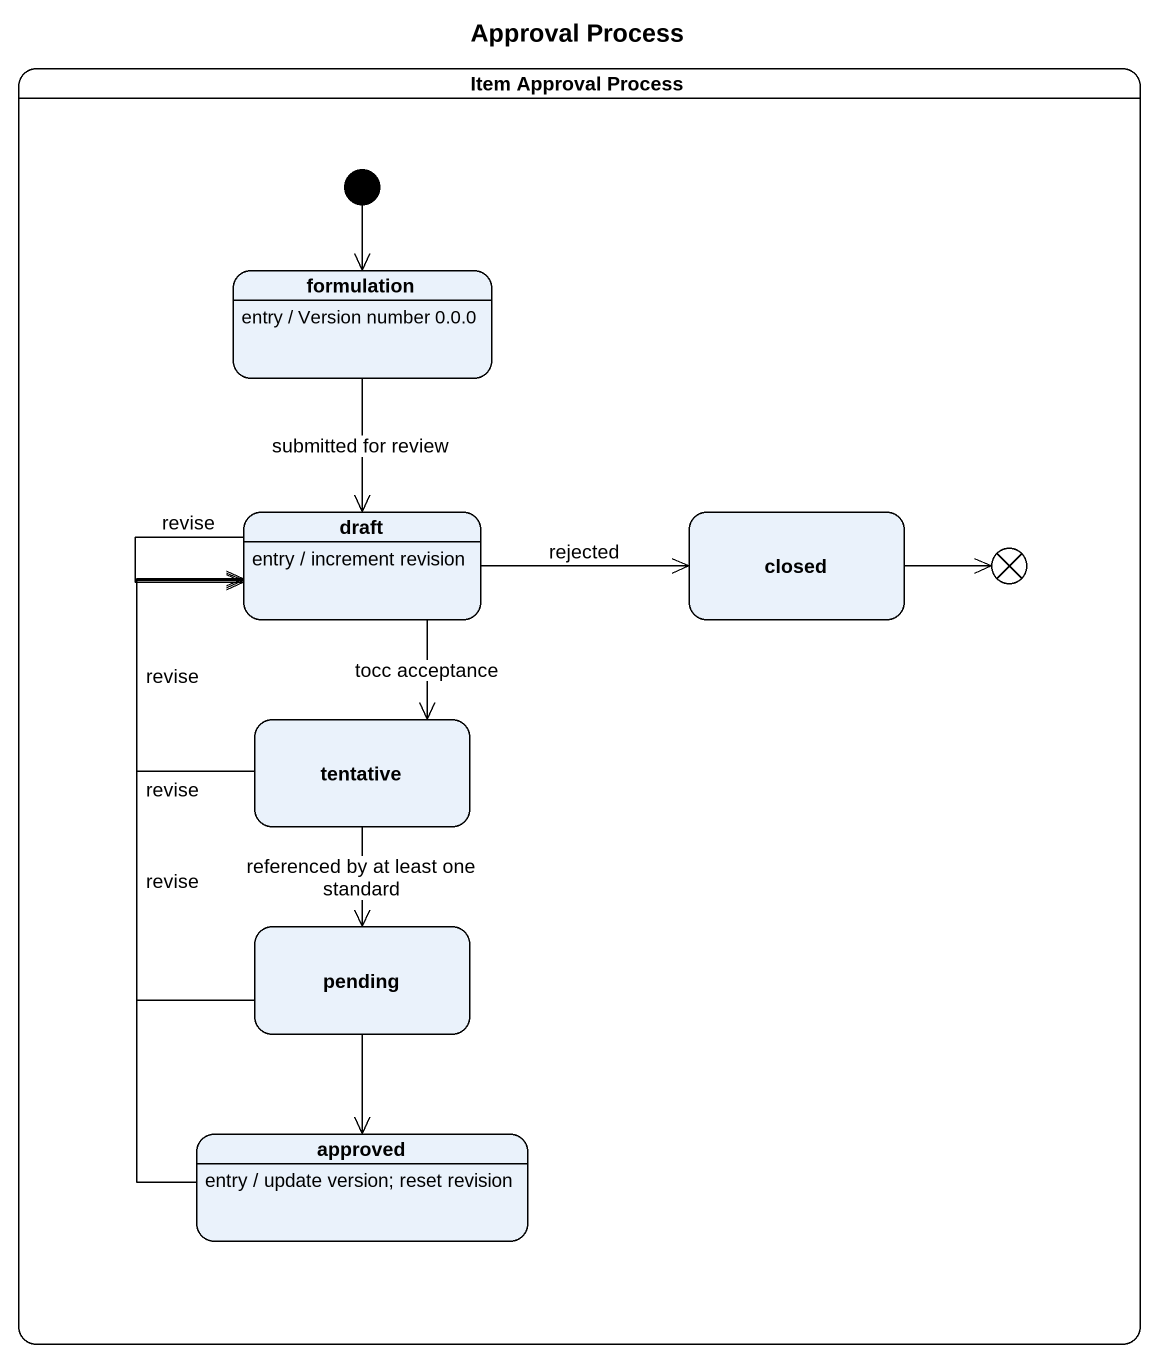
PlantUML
@startuml
title Approval Process
hide empty description
state "Item Approval Process" as Item_Approval_Process {
  state formulation
  formulation : entry / Version number 0.0.0
  state draft
  draft : entry / increment revision
  state closed
  state exit1 <<exitPoint>>
  state tentative
  state pending
  state approved
  approved : entry / update version; reset revision
  [*] --> formulation
}
formulation --> draft : submitted for review
draft --> draft : revise
draft -right-> closed : rejected
draft --> tentative : tocc acceptance
closed -right-> exit1
tentative -up-> draft : revise
tentative --> pending : referenced by at least one standard
pending -up-> draft : revise
pending --> approved
approved -up-> draft : revise
@enduml
